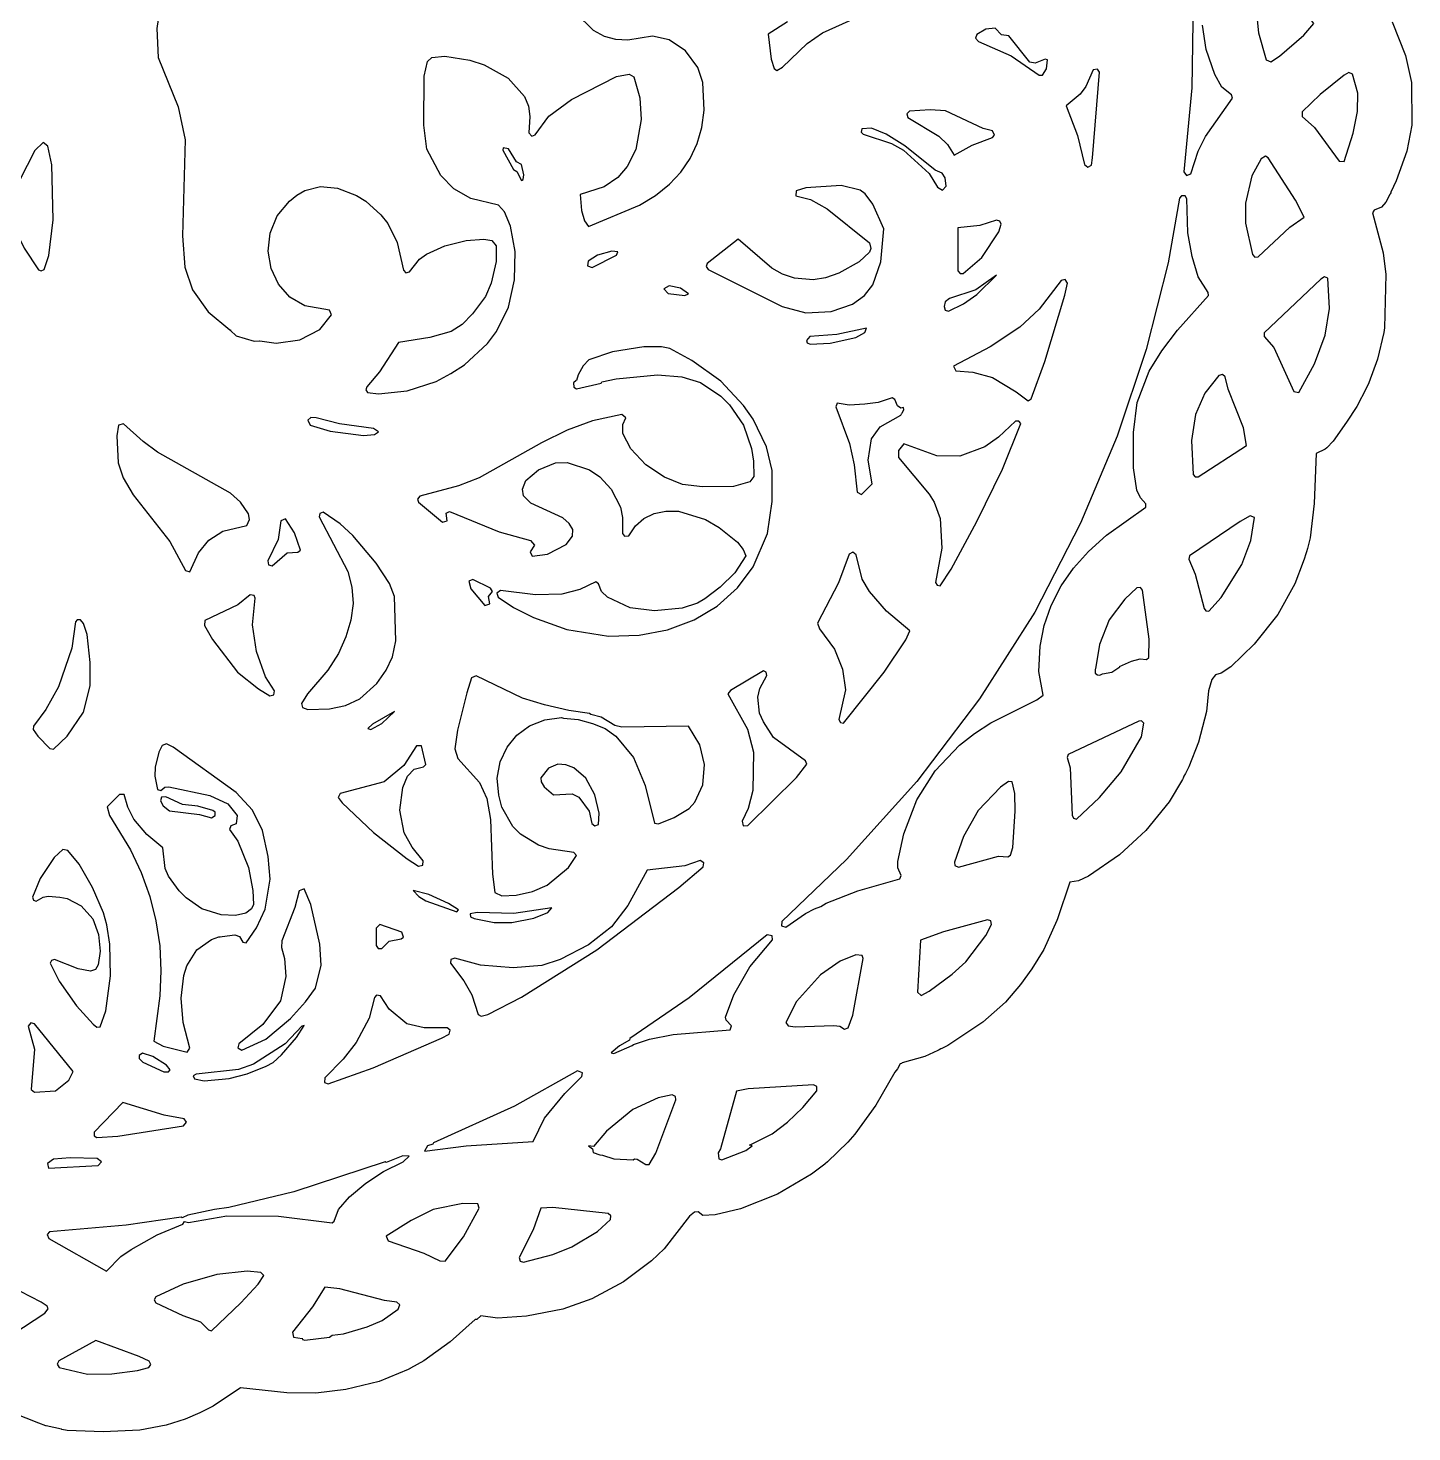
# Model space of a CAD drawing. Header units: millimetres. Extents: x 0 to 300, y 0 to 299.
# Drawn here: x 153.7 to 300.2, y 0.4 to 149.1 of the extents above; entities that cross this region are included whole.
import ezdxf

# ---------------------------------------------------------------- set-up
doc = ezdxf.new("R2010")
doc.units = ezdxf.units.MM
doc.layers.add('CUT', color=7, linetype='CONTINUOUS')

msp = doc.modelspace()

# ---------------------------------------------------------------- linework, layer by layer
at = {"layer": 'CUT'}
for points in [[(289.8295, 149.5973), (288.8952, 150.8856), (285.3383, 153.9514), (284.9803, 153.7702), (284.3318, 152.2738), (283.8539, 150.0037), (283.973, 148.6357), (284.8099, 145.7777), (285.2771, 145.5583), (286.2214, 146.1633), (288.7719, 148.3794)], [(261.6355, 145.7647), (261.3936, 145.8251), (260.3356, 145.4019), (259.7612, 145.5228), (257.5545, 148.304), (256.7685, 148.3947), (256.1034, 149.1202), (255.1058, 148.9993), (254.1385, 148.4551), (254.0176, 148.0621), (254.3199, 147.6994), (257.7963, 146.1879), (260.7588, 144.1323), (261.1216, 144.1323), (261.5448, 144.8276)], [(265.1054, 142.1111), (263.6222, 140.8862), (264.8, 137.7507), (265.556, 134.679), (265.8978, 134.4043), (266.2789, 134.621), (266.4162, 135.3736), (267.1449, 144.4505), (266.9177, 144.7855), (266.4864, 144.7132), (265.6977, 142.93)], [(293.0639, 135.0074), (293.9931, 138.0017), (294.4638, 140.2893), (294.4929, 142.2403), (293.943, 144.2331), (293.5646, 144.4083), (293.0467, 144.1513), (290.5304, 142.1072), (288.616, 140.2509), (288.6113, 139.7612), (289.8984, 138.5971), (292.5209, 135.0443)], [(251.05, 136.7804), (251.7348, 135.6522), (253.6738, 136.7424), (255.8211, 137.5296), (256.033, 137.7899), (255.8151, 138.2372), (254.8287, 138.5039), (250.8321, 140.3487), (249.2226, 140.4761), (247.0104, 140.3261), (246.7259, 140.0469), (246.8353, 139.6636), (250.1122, 137.6637)], [(250.4807, 133.7635), (249.725, 134.0658), (246.5206, 136.6655), (244.5557, 137.8747), (242.9837, 138.5095), (241.9559, 138.4491), (241.8954, 138.1166), (242.1071, 137.9049), (245.13, 136.9074), (246.3997, 136.2121), (249.0901, 133.7332), (249.997, 132.2822), (250.5109, 131.9497), (250.9039, 132.3729), (250.8132, 133.2798)], [(156.317, 128.8285), (156.1687, 134.6567), (155.7416, 136.6032), (155.2581, 137.0184), (154.3929, 136.1655), (152.7525, 132.9687), (152.2633, 131.5089), (152.143, 129.8857), (152.2321, 128.4438), (152.527, 127.3246), (153.2681, 125.818), (154.7872, 123.5213), (155.0649, 123.4194), (155.3589, 123.5706), (155.8615, 125.0533)], [(205.922, 134.6704), (205.4081, 134.9727), (204.5617, 136.333), (203.9873, 136.4539), (203.9571, 136.2121), (205.0756, 134.1565), (205.4384, 133.9448), (205.922, 132.9775), (206.1034, 133.0984), (206.1639, 133.5821)], [(288.8304, 129.0867), (287.9021, 130.9105), (285.0132, 135.3855), (284.7367, 135.5645), (284.2622, 135.2667), (283.2743, 133.4666), (282.6162, 130.5635), (282.6166, 128.4684), (283.3394, 125.1418), (283.584, 124.8582), (283.9548, 124.9115), (287.2965, 128.0376)], [(236.0357, 118.9776), (238.7306, 119.1007), (240.9982, 119.8748), (242.2636, 120.7978), (243.151, 121.9384), (243.9886, 124.3827), (244.3054, 127.8578), (243.1541, 130.4697), (242.3286, 131.5767), (241.789, 131.9635), (239.7775, 132.435), (236.0433, 132.1891), (235.0268, 131.8926), (234.9766, 131.3412), (236.5253, 130.9677), (238.3105, 129.9865), (242.7971, 126.3799), (242.9216, 125.7628), (242.7743, 125.3793), (241.6724, 124.356), (239.5487, 123.1806), (238.1281, 122.6748), (236.8076, 122.4591), (234.8274, 122.6416), (233.5752, 123.0575), (232.4425, 123.7006), (228.8697, 126.7734), (225.5993, 124.1735), (225.4827, 123.8631), (225.6791, 123.5548), (233.5206, 119.6252)], [(236.9484, 55.8365), (237.6331, 56.073), (238.192, 56.4337), (241.5527, 57.7218), (245.9974, 59.0019), (246.1289, 59.3583), (245.7748, 60.1575), (245.7705, 60.8625), (246.4136, 63.7923), (247.7929, 67.3686), (249.7246, 70.4571), (252.3238, 73.1771), (253.9084, 74.4207), (255.6181, 75.5484), (260.5181, 77.9537), (261.1831, 78.459), (260.7011, 80.9588), (260.8508, 83.6443), (261.2755, 85.8455), (262.007, 87.9609), (263.0724, 90.0303), (264.3895, 91.9238), (265.9766, 93.6906), (267.87, 95.3974), (272.0657, 98.3949), (272.064, 98.7331), (271.4964, 99.368), (271.1037, 100.1929), (270.7375, 102.5426), (270.7372, 106.3053), (271.141, 109.4686), (272.4162, 112.7772), (273.7309, 114.9514), (275.4075, 117.1173), (278.6915, 120.8014), (278.6546, 121.1274), (277.5941, 122.7788), (276.9699, 124.9456), (276.5107, 127.4297), (276.393, 131.0298), (276.2085, 131.3451), (275.8441, 131.3694), (275.6278, 131.1185), (274.4129, 124.2733), (272.0887, 115.0975), (269.0013, 105.8921), (265.144, 96.6897), (260.2847, 87.2426), (254.422, 78.068), (247.781, 69.314), (240.364, 61.0473), (233.4892, 54.5029), (233.4539, 54.0408), (233.9214, 53.8828), (235.9976, 55.3543)], [(256.4841, 127.5315), (256.7313, 128.3561), (256.5924, 128.6904), (256.2386, 128.7665), (254.4869, 128.2077), (252.1396, 127.9695), (252.1442, 123.4233), (252.3691, 123.1332), (252.702, 123.1397), (254.6853, 124.8145)], [(213.9632, 125.0573), (212.9958, 124.4527), (212.9051, 123.9388), (213.419, 123.7574), (215.9886, 125.0875), (216.1397, 125.4201), (215.5049, 125.5107)], [(251.2667, 120.4926), (250.8132, 120.1299), (250.6923, 119.6462), (250.8132, 119.2532), (251.1457, 119.1323), (252.7479, 119.9182), (254.1687, 120.9158), (256.2243, 122.9714), (254.0478, 121.3995)], [(263.46, 120.8273), (263.7682, 122.1138), (263.5045, 122.4997), (263.0836, 122.3858), (260.7679, 119.3593), (258.7234, 117.4349), (255.5658, 115.3487), (251.6739, 113.3218), (251.9311, 112.8297), (253.7428, 112.6841), (255.8191, 112.1178), (258.3012, 110.6039), (259.5923, 109.6251), (259.8976, 109.8383), (261.3433, 113.8113)], [(288.2484, 110.5168), (289.9149, 113.5544), (291.0303, 116.6005), (291.5048, 119.4295), (291.3179, 122.6299), (290.9725, 122.7766), (290.5754, 122.5305), (284.5956, 116.8612), (284.5784, 116.4524), (285.5971, 115.2951), (287.7161, 110.6429)], [(221.0067, 121.5204), (221.4601, 121.0065), (223.2135, 120.7949), (223.6065, 120.9763), (222.76, 121.5809), (221.5811, 121.8227)], [(239.3259, 116.6534), (236.4541, 116.4418), (236.1216, 116.0488), (236.182, 115.7768), (236.4843, 115.6558), (238.6004, 115.7465), (241.3211, 116.3511), (242.2884, 116.8953), (242.4698, 117.3487)], [(198.0615, 96.9266), (197.9488, 97.7464), (198.289, 97.9258), (203.5765, 95.7501), (206.8933, 94.8635), (207.3089, 94.3399), (206.8503, 93.6493), (207.0721, 93.2059), (208.6809, 93.3919), (210.6734, 94.4369), (211.3383, 95.2998), (211.3651, 96.0181), (210.9732, 96.6439), (210.2885, 97.2348), (206.9261, 98.8162), (206.1421, 99.5762), (206.0184, 100.2773), (206.3911, 101.2135), (207.7353, 102.3449), (209.5161, 103.0689), (210.7716, 103.1047), (213.1426, 102.318), (214.2191, 101.6082), (215.4319, 100.3023), (216.4007, 98.3648), (216.6222, 97.2739), (216.6391, 95.6011), (216.8498, 95.2979), (217.2816, 95.3504), (217.9827, 96.3923), (218.8889, 97.1741), (219.9705, 97.7033), (221.2298, 97.9684), (222.5438, 97.9398), (225.4204, 97.0721), (226.8558, 96.2277), (228.7892, 94.6562), (229.4052, 93.8841), (229.6798, 93.2076), (228.5203, 91.4361), (226.9675, 89.9136), (225.3348, 88.6741), (224.5752, 88.2179), (222.9427, 87.6972), (220.0261, 87.393), (217.4492, 87.7313), (215.0383, 88.8312), (214.4089, 89.43), (214.0972, 90.2623), (213.7904, 90.4521), (212.1203, 89.669), (210.1872, 89.1759), (207.4085, 89.0869), (203.6843, 89.5428), (203.309, 89.2643), (203.4391, 88.8483), (205.0667, 87.751), (207.1962, 86.7025), (210.71, 85.4215), (215.123, 84.7308), (218.3844, 84.8206), (221.4033, 85.3887), (224.2098, 86.4339), (226.6541, 87.8948), (228.7939, 89.8309), (230.4675, 92.0657), (231.9824, 95.5864), (232.4654, 98.9777), (232.4677, 102.2785), (231.8635, 104.7553), (230.4501, 107.6991), (229.4415, 109.1652), (227.0211, 111.7332), (223.955, 113.9317), (221.6309, 115.1711), (220.7586, 115.3571), (218.8879, 115.3565), (215.5627, 114.8187), (213.0728, 113.9891), (212.461, 113.354), (211.9164, 112.3915), (211.7553, 111.7937), (211.7262, 111.7864), (211.4239, 111.5446), (211.4843, 111.0912), (211.7564, 110.9098), (214.3561, 111.5144), (214.4392, 111.6556), (215.9367, 111.9652), (220.3239, 112.3889), (222.8986, 112.1724), (224.8709, 111.5995), (227.0279, 110.1432), (227.9528, 109.2133), (229.428, 107.0489), (230.3034, 104.604), (230.4962, 103.2519), (230.5218, 101.6434), (230.0957, 101.0502), (228.3955, 100.5731), (225.0796, 100.5427), (222.9644, 100.7953), (221.074, 101.5434), (219.1015, 102.8786), (217.4962, 104.5522), (216.6633, 106.1687), (216.6568, 107.1278), (216.9759, 107.8532), (216.5671, 108.211), (213.4611, 107.5073), (210.7617, 106.5191), (208.0612, 105.2), (201.4594, 101.4922), (199.2638, 100.6399), (195.1415, 99.5283), (194.9243, 99.2356), (195.0173, 98.9184), (197.5592, 96.7767)], [(282.3809, 106.7749), (280.7609, 110.8831), (280.4545, 112.1977), (280.1805, 112.4442), (279.7965, 112.3251), (278.3062, 110.4587), (277.2946, 108.1875), (276.8999, 105.4435), (277.0514, 101.837), (277.268, 101.579), (277.6048, 101.586), (282.708, 104.9128)], [(241.1673, 102.8601), (241.4806, 99.9698), (241.9337, 99.7129), (243.0697, 100.859), (242.6528, 103.3616), (243.0121, 105.6017), (243.9021, 106.8826), (246.0974, 108.1286), (246.1855, 108.2729), (246.2126, 108.2891), (246.2418, 108.3649), (246.4299, 108.6728), (246.3694, 108.9448), (246.0896, 108.8632), (245.7489, 109.1196), (245.4589, 109.7941), (245.1973, 109.9515), (243.7137, 109.4703), (242.2739, 109.2795), (240.6255, 109.1903), (239.3664, 109.4007), (239.226, 109.0193), (240.6818, 105.1111)], [(163.7211, 101.469), (164.8069, 99.6857), (168.6749, 94.7285), (170.3432, 91.6689), (170.8143, 91.5398), (171.719, 93.5382), (172.8144, 94.8763), (174.2811, 95.8369), (176.8514, 96.4453), (177.1322, 97.0663), (176.9978, 97.6638), (176.1578, 98.8967), (175.1022, 99.8662), (167.3674, 104.1967), (165.841, 105.3187), (163.7633, 107.2164), (163.2313, 107.0739), (163.0547, 105.9271), (163.1996, 103.0814)], [(190.263, 106.7078), (186.6355, 107.2217), (184.1869, 107.8566), (183.6125, 107.8868), (183.28, 107.5845), (183.552, 107.0706), (185.6681, 106.4358), (189.205, 105.9823), (190.3537, 106.073), (190.7769, 106.3753)], [(249.6491, 98.8931), (250.2842, 97.1702), (250.4489, 94.0371), (249.785, 90.4153), (249.9405, 90.1176), (250.2697, 90.0512), (251.4498, 91.823), (254.1341, 96.8605), (256.853, 102.4194), (258.8166, 107.2481), (258.6075, 107.5009), (258.2459, 107.4875), (256.4576, 105.7978), (255.0153, 104.7526), (252.3664, 103.7771), (249.9018, 103.8174), (246.4286, 105.0752), (245.8519, 104.3907), (245.8643, 103.6568), (249.0895, 99.7715)], [(182.2471, 93.5954), (182.5355, 93.8157), (181.8861, 95.6641), (180.9421, 97.149), (180.4359, 96.9357), (180.1602, 94.9644), (179.0711, 92.703), (179.1454, 92.2742), (179.5342, 92.1688), (181.0926, 93.5294)], [(187.2959, 77.3529), (188.7977, 78.0622), (190.6048, 79.7155), (191.5866, 81.108), (192.2788, 82.5291), (192.6216, 84.2225), (192.4768, 88.8986), (191.9464, 90.2944), (190.5399, 92.4453), (188.0658, 95.3667), (186.7049, 96.6067), (184.9143, 97.8357), (184.5676, 97.7015), (184.4909, 97.3378), (187.526, 91.5476), (187.9607, 89.9044), (188.0822, 88.1722), (187.8626, 86.4175), (187.3356, 84.6328), (186.5476, 82.8772), (185.4002, 81.1127), (183.2471, 78.5911), (182.623, 77.5698), (182.7262, 77.152), (183.2809, 76.9616), (185.6023, 77.0185)], [(278.4153, 87.3907), (278.714, 87.3596), (280.0376, 88.8), (282.2206, 92.3036), (283.1733, 94.8434), (283.5503, 97.2807), (283.1073, 97.4457), (282.0325, 96.857), (276.6768, 93.215), (276.605, 92.8546), (277.2873, 91.2786), (278.2136, 87.6555)], [(240.2593, 79.0471), (239.5373, 75.8731), (239.6958, 75.5771), (240.0255, 75.514), (244.3209, 80.8882), (246.6367, 84.3162), (247.0418, 85.2801), (244.5959, 87.3564), (242.7764, 89.4546), (241.9998, 90.7668), (241.3607, 93.3348), (241.0279, 93.6093), (240.6458, 93.4093), (239.5139, 90.3505), (237.2839, 86.0967), (237.5046, 85.4882), (239.0636, 83.3368), (239.9236, 81.211)], [(200.3342, 90.5289), (200.5741, 89.7312), (202.0322, 87.9743), (202.5614, 88.1383), (202.448, 88.9131), (202.8499, 89.4539), (202.6549, 89.8124), (200.789, 90.7122)], [(266.9751, 80.6336), (267.1645, 80.5926), (267.4504, 80.7175), (268.4372, 80.8916), (269.3138, 81.466), (269.2454, 81.502), (270.5213, 82.0596), (271.4648, 82.3085), (272.1171, 82.2504), (272.38, 82.452), (272.3994, 84.3802), (271.6962, 89.592), (271.4995, 89.8591), (271.1008, 89.8431), (269.811, 88.6484), (268.1597, 86.4271), (267.1345, 83.8202), (266.7322, 81.24), (266.6838, 81.1939), (266.6838, 80.801), (266.8211, 80.6833), (266.8313, 80.6648), (266.8465, 80.6615), (266.8954, 80.6196)], [(178.0591, 79.1235), (179.27, 78.407), (179.7012, 78.4924), (179.779, 78.925), (178.8215, 80.423), (177.8421, 83.0987), (177.4491, 85.9096), (177.735, 88.7314), (177.6192, 89.0117), (177.1865, 89.0906), (175.8773, 88.0497), (172.3737, 86.3726), (172.3533, 85.8376), (173.2044, 84.3675), (175.8621, 80.8999)], [(156.3489, 72.73), (157.7943, 74.1138), (159.5484, 76.6807), (160.2437, 79.4662), (160.2468, 81.9355), (159.9148, 84.882), (159.5251, 86.0579), (159.2065, 86.4579), (158.8716, 86.4524), (158.6748, 86.2262), (158.2994, 83.4297), (156.8737, 79.3647), (155.5292, 76.9467), (154.2394, 75.177), (154.203, 74.8204), (154.6996, 74.1259), (155.9675, 72.811)], [(219.025, 68.9091), (219.9958, 64.9218), (220.4335, 64.8473), (222.1088, 65.4899), (223.6721, 66.4512), (224.2877, 67.142), (225.1239, 68.9717), (225.2974, 71.1091), (224.8314, 73.1902), (223.606, 75.1907), (216.5633, 75.0614), (215.7994, 75.2653), (214.3808, 76.1377), (213.2865, 76.4104), (213.1167, 76.5083), (210.9397, 76.8535), (208.3497, 77.4231), (206.0478, 78.1606), (201.1115, 80.4969), (200.6455, 80.3105), (200.1431, 78.7008), (199.1466, 74.7504), (198.8606, 72.7713), (199.1922, 71.7697), (201.4696, 69.2208), (202.2592, 67.5094), (202.6556, 65.3002), (202.8665, 59.5127), (203.1067, 57.5627), (203.8537, 57.2215), (205.3736, 57.2842), (207.0906, 57.6721), (208.6527, 58.3278), (210.9155, 60.2162), (211.7534, 61.4875), (211.462, 61.8098), (208.8667, 62.1869), (207.7157, 62.5602), (205.8059, 63.7273), (205.0034, 64.5566), (203.8601, 66.5892), (203.5089, 67.8561), (203.3545, 69.6772), (203.6642, 71.3942), (204.4053, 72.9607), (205.4455, 74.2116), (206.7786, 75.2051), (208.385, 75.8664), (210.1646, 76.1109), (210.3658, 76.0247), (211.9378, 75.8735), (213.4557, 75.4725), (214.8012, 74.9182), (215.9232, 74.114), (217.8009, 71.8698)], [(236.1519, 71.1475), (236.0095, 71.5181), (232.632, 73.9884), (231.5425, 75.6458), (231.1378, 76.565), (230.9539, 78.251), (231.159, 79.1753), (231.9078, 80.5645), (231.8338, 80.8904), (231.5729, 81.0367), (228.0786, 78.9631), (227.7863, 78.5901), (229.8701, 74.8802), (230.4975, 72.4313), (230.4365, 68.3625), (229.9474, 66.4525), (229.2945, 65.1119), (229.4155, 64.6264), (229.9148, 64.6597), (235.0527, 69.7509)], [(189.6584, 74.9364), (189.9607, 74.8155), (191.1397, 75.4805), (192.4698, 76.7502), (190.1421, 75.3898)], [(264.3948, 65.4375), (264.7138, 65.3357), (267.1595, 67.6372), (269.4256, 70.3285), (271.5802, 74.0413), (271.8458, 75.4943), (271.6095, 75.7283), (271.3124, 75.7131), (263.8321, 72.1643), (263.7183, 71.8794), (264.0524, 70.7708), (264.2586, 65.7433)], [(166.5575, 57.1419), (167.1947, 54.5567), (167.6196, 51.8999), (167.7396, 49.2527), (167.6154, 46.5994), (166.97, 41.8278), (167.981, 41.2812), (170.5283, 40.651), (170.7938, 41.0831), (170.1069, 43.7818), (169.8908, 46.3753), (170.1625, 48.7782), (170.4704, 49.8067), (171.5504, 51.4717), (173.099, 52.5915), (173.8602, 52.8541), (173.9455, 52.865), (174.0186, 52.8743), (174.238, 52.9023), (175.5783, 53.0734), (176.0466, 52.8942), (176.4241, 52.3135), (176.7773, 52.2216), (177.8747, 53.8322), (178.7622, 55.7956), (179.2894, 58.9604), (179.1103, 61.3721), (178.493, 64.1118), (177.4219, 66.2918), (175.6898, 68.17), (169.0211, 72.9631), (168.319, 73.3174), (167.8807, 73.1417), (167.505, 72.4379), (167.1394, 70.83), (167.1082, 69.8698), (167.3636, 68.4791), (167.7105, 68.3714), (168.1603, 68.714), (168.5713, 68.7638), (172.928, 67.8465), (174.818, 66.944), (175.7989, 65.7268), (175.693, 64.8266), (175.1284, 64.6067), (174.9942, 64.226), (175.8863, 62.9861), (177.0057, 60.2028), (177.4719, 57.767), (177.534, 56.2963), (177.3385, 55.8233), (176.7404, 55.3853), (175.618, 55.1384), (174.1237, 55.2055), (172.0664, 55.8393), (170.4037, 56.9881), (169.657, 57.7338), (168.5382, 59.2761), (168.1888, 60.0894), (167.9304, 62.2896), (166.2566, 63.7002), (164.8598, 65.3395), (164.2152, 66.593), (163.8359, 67.9314), (163.346, 67.9566), (162.0291, 66.6225), (162.2967, 65.7099), (164.5301, 62.086), (165.6608, 59.6774)], [(193.831, 61.1113), (195.0024, 60.357), (195.4599, 60.4714), (195.4939, 60.91), (194.3332, 62.3477), (193.4848, 63.8839), (193.0462, 66.2752), (193.3506, 68.6829), (193.8523, 69.8883), (194.5602, 70.6366), (195.5538, 70.8776), (195.7843, 71.1175), (195.348, 73.1049), (194.8206, 73.0907), (193.453, 71.03), (191.3783, 69.2907), (186.7342, 68.0652), (186.5109, 67.6293), (186.9335, 67.0472), (190.2555, 63.905)], [(213.7047, 67.9085), (212.738, 69.6657), (211.4731, 70.7703), (210.6223, 71.0949), (209.7721, 71.1493), (208.773, 70.7187), (207.9745, 69.6911), (207.9923, 69.2872), (208.3092, 68.7701), (209.3193, 67.9237), (211.2921, 68.0108), (211.9928, 67.6452), (213.0819, 66.1929), (213.3778, 64.8866), (213.7103, 64.6121), (214.0725, 64.7792), (214.1688, 65.9525)], [(257.4408, 61.3382), (257.7332, 61.5077), (257.9534, 62.3274), (258.2211, 66.1855), (258.189, 68.0448), (257.8906, 69.2685), (257.4961, 69.3037), (256.6453, 68.7147), (254.3012, 66.2476), (252.7404, 63.5085), (251.7974, 60.7721), (251.8387, 60.413), (252.1947, 60.2435), (256.4328, 61.4124)], [(168.6482, 66.2099), (171.8308, 65.8317), (173.0961, 65.4839), (173.4892, 65.7276), (173.4698, 66.0589), (173.224, 66.2587), (171.6439, 66.7099), (170.0301, 66.8782), (168.2414, 67.6976), (167.8104, 67.6447), (167.6851, 67.2629), (167.9733, 66.7457)], [(155.7979, 57.1571), (157.0381, 57.0674), (157.815, 56.9431), (159.2722, 56.1641), (160.518, 54.7553), (161.1081, 53.121), (161.3003, 51.3491), (161.0859, 49.8951), (160.7919, 49.4013), (160.2628, 49.2436), (158.975, 49.4933), (156.4541, 50.4617), (156.1311, 50.3742), (155.9948, 50.0685), (156.97, 48.1554), (158.7875, 45.5503), (160.5527, 43.6106), (160.9529, 43.3081), (161.2853, 43.3263), (161.8878, 45.0135), (162.3922, 48.728), (162.3341, 52.1055), (162.0085, 54.1321), (161.6407, 55.4189), (160.4752, 58.1045), (159.0905, 60.5679), (157.8805, 62.0278), (157.3336, 62.1268), (156.4325, 61.2702), (154.9639, 59.0365), (154.1228, 57.0784), (154.2355, 56.7599), (154.5159, 56.6464), (155.265, 57.0818)], [(200.6613, 46.7185), (201.33, 44.6438), (201.6591, 44.4632), (202.3679, 44.6429), (205.9127, 46.4635), (213.9117, 51.5051), (222.5906, 58.0746), (225.1607, 60.2876), (225.2366, 60.7121), (224.837, 60.9448), (223.2362, 60.3984), (219.2268, 59.9154), (217.1969, 56.1773), (215.4539, 53.9121), (213.0258, 52.0015), (210.0125, 50.4638), (208.0649, 49.8185), (205.0375, 49.5754), (201.5878, 49.8514), (198.856, 50.6222), (198.4457, 50.4802), (198.403, 50.0807), (199.8048, 48.215)], [(181.4469, 44.2289), (183.0659, 45.9691), (184.1011, 47.4308), (184.6994, 49.8649), (184.5845, 52.0727), (183.6244, 56.2794), (182.9032, 57.9426), (182.3881, 57.7455), (181.9313, 55.9591), (180.5463, 52.4583), (180.4924, 51.7451), (180.8286, 50.5646), (180.9809, 48.6756), (180.4165, 46.0988), (178.5126, 43.573), (175.9923, 41.5473), (175.8744, 41.0965), (176.3107, 40.8601), (178.8572, 42.0221)], [(196.1276, 57.3427), (194.465, 57.7659), (195.0393, 57.1311), (195.7951, 56.6776), (199.0901, 55.4987), (199.2413, 55.7103), (198.1832, 56.4055)], [(209.1264, 55.9521), (205.1058, 55.3475), (201.2364, 55.4382), (200.4807, 55.287), (200.5412, 54.9847), (200.9039, 54.8034), (203.02, 54.3802), (204.8942, 54.3802), (207.2219, 54.8336), (208.7032, 55.4382)], [(191.1489, 51.6453), (191.893, 52.4217), (193.1972, 52.6426), (193.4294, 52.8379), (193.2498, 53.3673), (190.9237, 54.169), (190.5204, 53.7978), (190.5425, 51.9449), (190.7418, 51.6286)], [(252.9811, 50.2253), (255.11, 53.0116), (255.7089, 54.1628), (255.6188, 54.5577), (255.2644, 54.669), (250.6321, 53.393), (248.1891, 52.5078), (247.8509, 46.9947), (248.2682, 46.6435), (249.1143, 47.1011), (251.5481, 48.9128)], [(215.7165, 40.5047), (217.6512, 41.3511), (217.8023, 41.4573), (219.4803, 42.0097), (221.9977, 42.5253), (228.0253, 43.0122), (228.1666, 43.4496), (227.5853, 44.0293), (227.5411, 44.3517), (228.4, 46.7209), (230.1212, 49.6721), (232.4988, 52.5541), (232.4899, 52.9827), (231.9536, 53.0871), (223.6844, 46.3925), (217.412, 42.1091), (217.3633, 41.9142), (216.2909, 41.3209), (215.4142, 40.5954)], [(239.6408, 43.3914), (240.1298, 43.094), (240.5113, 43.2324), (241.0303, 44.5671), (242.1103, 50.5797), (242.0093, 50.8921), (241.3388, 50.9621), (239.6839, 50.3026), (237.5832, 48.835), (235.0405, 45.9979), (233.9295, 43.7969), (234.156, 43.4523), (234.9039, 43.3162), (239.0148, 43.4656)], [(197.466, 42.1192), (198.2825, 42.5571), (198.3724, 42.9835), (198.0494, 43.2251), (195.6308, 43.2311), (193.7873, 43.6631), (191.9044, 45.1867), (190.994, 46.6176), (190.5769, 46.7036), (190.3458, 46.4547), (189.787, 44.2518), (188.4206, 41.6709), (187.0438, 39.9231), (185.0896, 37.9219), (185.0534, 37.4521), (185.4583, 37.2808), (190.2115, 39.0054)], [(154.0074, 36.6991), (154.3424, 36.424), (156.5828, 36.5669), (157.9844, 37.6661), (158.454, 38.5985), (154.3629, 43.6396), (153.9428, 43.7493), (153.6816, 43.4025), (154.3485, 40.9745)], [(178.8967, 39.1746), (179.6222, 39.5373), (180.4988, 40.3536), (182.101, 42.1976), (182.9172, 43.4672), (182.6754, 43.4068), (180.8918, 41.5325), (177.5363, 39.3862), (175.9644, 38.8118), (171.4601, 38.3282), (171.1578, 38.1468), (171.2788, 37.8143), (172.3066, 37.6026), (174.9668, 37.8747), (176.8713, 38.3584)], [(168.3162, 39.2653), (166.8954, 40.1722), (165.7769, 40.5349), (165.4444, 40.2931), (165.4444, 39.9908), (165.8072, 39.5978), (168.0442, 38.57), (168.5279, 38.57), (168.7092, 38.7816)], [(200.0682, 30.7192), (207.1478, 31.1732), (208.3615, 33.6578), (210.5049, 36.2839), (212.3303, 38.0689), (212.3748, 38.4648), (211.8629, 38.6616), (205.1892, 34.9309), (196.6125, 31.0466), (196.5508, 30.917), (195.9765, 30.7103), (195.6439, 30.1661)], [(237.192, 36.57), (237.2001, 37.0053), (236.8381, 37.1821), (229.9471, 36.759), (228.6819, 36.509), (226.9991, 30.4077), (226.7503, 29.9847), (226.8108, 29.3499), (227.1433, 29.2592), (229.6826, 30.2266), (230.3477, 30.7405), (230.0853, 30.793), (232.4824, 31.9837), (234.1048, 33.2228), (235.7161, 34.7735)], [(215.7165, 29.3499), (217.7419, 29.229), (217.9019, 29.3446), (218.1812, 29.3124), (219.093, 28.7337), (219.4579, 28.757), (220.156, 29.936), (222.2694, 35.6141), (222.2395, 35.953), (221.8768, 36.1417), (220.4149, 35.8231), (217.7181, 34.5625), (214.9358, 32.2916), (213.5584, 30.6407), (213.026, 30.7103), (213.4454, 30.4107), (213.534, 30.0245), (214.2133, 29.7695), (214.5082, 29.7355)], [(170.12, 32.8322), (170.4373, 33.2407), (170.1804, 33.5824), (168.0737, 33.9857), (163.703, 35.3096), (160.677, 32.1721), (160.6662, 31.7983), (160.9362, 31.5931), (163.1729, 31.7342)], [(186.5421, 23.98), (187.7163, 25.3162), (189.4506, 26.7734), (191.3033, 28.0043), (193.3767, 29.0174), (194.0418, 29.622), (193.3465, 29.6522), (191.5967, 28.9742), (191.4937, 29.0364), (181.8049, 25.8557), (174.916, 24.1956), (173.3948, 23.969), (170.5835, 23.3947), (169.9789, 23.0924), (169.9761, 23.0862), (169.8822, 23.1711), (164.0668, 22.3386), (155.9509, 21.6276), (155.6774, 21.3257), (155.8539, 20.9226), (161.9628, 17.4479), (163.4821, 19.0092), (164.5983, 19.7577), (167.3293, 21.2914), (170.0716, 22.4314), (170.2411, 22.721), (170.6742, 22.6087), (174.7307, 23.2962), (180.2047, 23.272), (185.8597, 22.5634), (186.0905, 22.753)], [(158.1288, 29.4708), (156.3755, 29.3197), (155.7407, 28.8662), (155.8314, 28.3523), (161.0913, 28.6546), (161.4541, 29.0174), (160.9704, 29.3802)], [(201.2961, 24.5877), (199.7249, 24.6335), (196.5716, 23.9749), (194.229, 22.815), (191.5885, 21.1671), (191.7958, 20.6508), (195.5761, 19.3554), (197.2798, 18.5337), (197.84, 18.5194), (199.7807, 21.0766), (201.4299, 24.1346)], [(211.2641, 20.0136), (213.9608, 21.6606), (215.3377, 22.9169), (215.3864, 23.3186), (215.0911, 23.5432), (209.2429, 24.1814), (207.9907, 24.1068), (207.1775, 21.8409), (205.6809, 18.9067), (205.7758, 18.5088), (206.136, 18.4041), (209.2539, 19.2061)], [(171.9247, 12.0906), (172.7599, 11.2338), (173.0794, 11.1431), (176.2077, 14.1104), (178.051, 16.0757), (178.6297, 17.0073), (178.3247, 17.3105), (176.8877, 17.4399), (173.6404, 17.111), (170.092, 16.067), (167.1899, 14.7486), (167.0177, 14.4306), (167.2122, 14.0875), (170.0549, 12.7381)], [(150.9254, 10.0387), (155.4289, 13.01), (155.794, 13.4652), (155.6865, 13.7473), (155.0633, 14.1726), (152.8599, 15.305), (150.3198, 15.9562), (149.4481, 15.9253), (147.7844, 15.5115), (144.887, 13.9712), (144.7751, 13.6522), (144.9545, 13.3657), (149.8528, 10.4913)], [(182.7358, 10.2145), (182.9777, 10.154), (185.6077, 10.4563), (185.862, 10.6852), (187.0587, 10.8175), (189.5952, 11.5546), (191.1741, 12.2349), (192.8566, 13.436), (193.0376, 13.8902), (192.7393, 14.1684), (191.4145, 14.3353), (186.6688, 15.5674), (185.0969, 15.7508), (183.786, 13.6632), (181.6596, 10.9787), (181.7639, 10.4451), (182.69, 10.3347), (182.7011, 10.336)], [(162.5208, 6.5844), (165.2665, 6.9118), (166.4397, 7.2428), (166.6697, 7.5713), (166.4885, 7.929), (165.4426, 8.4097), (160.8385, 10.1198), (156.9267, 7.9369), (156.7372, 7.582), (156.9623, 7.2484), (159.9439, 6.5249)]]:
    msp.add_lwpolyline(points, close=True, dxfattribs=at)
for points in [[(167.6982, 151.7058), (167.2888, 149.0988), (167.4588, 146.0114), (169.5787, 140.7957), (170.3072, 137.2735), (170.0377, 127.1373), (170.2521, 123.8039), (171.0827, 121.4178), (172.7497, 119.0786), (175.0316, 117.1752), (175.0877, 117.1494), (175.0877, 117.0766), (175.6923, 116.5325), (177.627, 115.9581), (178.1711, 115.9884), (178.197, 116.0143), (179.9546, 115.7465), (182.4583, 116.0992), (184.5504, 117.2008), (185.8045, 118.7602), (185.5783, 119.2643), (182.9659, 119.6912), (181.3843, 120.6111), (180.1835, 122.0148), (179.4194, 123.674), (179.1109, 125.4942), (179.3001, 127.4136), (180.0428, 129.2515), (181.3502, 130.7999), (182.1339, 131.4276), (182.9782, 131.9093), (184.6211, 132.3398), (186.4247, 132.1576), (188.4366, 131.3891), (189.4351, 130.8071), (191.0369, 129.3567), (191.7525, 128.4135), (192.7477, 126.423), (193.4258, 123.4738), (193.6854, 123.2142), (194.074, 123.3109), (195.1222, 124.6506), (195.8754, 125.1914), (197.8043, 126.0786), (200.068, 126.6218), (201.9248, 126.7788), (202.7969, 126.6266), (203.2538, 126.0445), (203.2569, 124.4152), (202.7287, 122.1009), (202.1056, 120.7071), (200.7348, 118.8491), (199.626, 117.7454), (198.4623, 116.9985), (196.2076, 116.3586), (192.9098, 115.8105), (190.8991, 112.7095), (189.5404, 111.1188), (189.4555, 110.7914), (189.6147, 110.5386), (190.7654, 110.3952), (193.8088, 110.6981), (196.8953, 111.6975), (198.4539, 112.5211), (199.8907, 113.4525), (202.331, 115.7215), (203.2806, 116.9746), (204.5346, 119.5703), (205.195, 122.4595), (205.2593, 125.4442), (204.7608, 128.141), (204.1346, 129.6702), (203.4772, 130.3647), (200.5499, 131.0806), (198.7609, 132.1023), (197.3653, 133.5086), (195.9005, 136.2897), (195.5853, 138.8336), (195.6153, 144.0462), (195.9593, 145.5919), (196.4413, 146.019), (197.7908, 146.1562), (200.4672, 145.7186), (201.9731, 145.2232), (204.509, 143.814), (206.2403, 141.8769), (206.666, 140.8403), (206.8233, 139.7621), (206.7022, 138.0146), (207.0341, 137.6886), (207.3795, 137.8164), (208.8115, 139.7905), (211.2331, 141.566), (216.0052, 143.9959), (217.3268, 144.251), (217.8362, 143.9712), (218.4608, 141.7298), (218.6166, 139.4326), (218.0388, 136.2609), (217.1115, 134.4508), (216.1353, 133.2862), (214.6652, 132.3246), (212.1367, 131.5084), (212.268, 129.8048), (212.5982, 128.7073), (213.0218, 128.1177), (218.4086, 130.3736), (220.1087, 131.3838), (221.609, 132.5789), (222.8057, 133.865), (223.7851, 135.3191), (224.5269, 136.8919), (225.0241, 138.5838), (225.2686, 140.4412), (225.1262, 143.3732), (224.6142, 144.9397), (223.3011, 146.7087), (221.5515, 147.8875), (219.8042, 148.2709), (217.1771, 147.8529), (215.9246, 147.916), (214.7322, 148.2502), (213.5506, 148.8731), (211.6629, 150.7304)], [(234.1067, 149.8026), (232.0414, 148.4832), (232.3695, 145.8302), (232.6769, 144.8552), (232.9734, 144.6446), (233.5612, 144.9823), (236.1847, 147.5106), (237.8072, 148.641), (245.9525, 152.3357)], [(277.0502, 152.1028), (276.9302, 142.8074), (276.0889, 133.8956), (276.3743, 133.5219), (276.8117, 133.6943), (277.6078, 136.0936), (278.3596, 137.6294), (281.2214, 141.7052), (281.122, 142.0544), (280.087, 142.8608), (279.3643, 144.2115), (278.4272, 146.8409), (278.0522, 149.4395)], [(298.1514, 149.8021), (299.5571, 146.2364), (300.2013, 143.3659), (300.2329, 138.8286), (299.6834, 136.0884), (298.5711, 132.9436), (298.0096, 131.7494), (297.982, 131.6908), (297.9308, 131.5819), (297.8932, 131.502), (297.4631, 130.691), (297.0168, 130.1557), (296.2362, 129.8441), (296.0674, 129.5595), (297.1734, 125.336), (297.4818, 123.0204), (297.32, 117.3597), (297.2661, 116.8647), (296.5925, 114.0603), (295.6645, 111.5575), (295.4193, 111.0318), (294.4121, 109.0586), (293.3026, 107.3817), (291.8974, 105.3548), (291.2129, 104.6747), (291.0557, 104.5296), (290.0902, 104.0556), (289.8971, 98.761), (289.4439, 95.1354), (289.1733, 93.9921), (289.0572, 93.6315), (288.9562, 93.3174), (288.8433, 92.9666), (288.7261, 92.6021), (287.8294, 90.2486), (286.0144, 87.0189), (283.5349, 83.8743), (283.5336, 83.873), (283.5326, 83.872), (283.5319, 83.8712), (283.5315, 83.8707), (281.0438, 81.4678), (280.044, 80.8014), (279.4287, 80.6289), (279.0244, 80.1284), (278.6869, 78.9254), (278.4635, 76.7209), (277.6119, 73.4717), (276.6038, 70.8798), (276.2481, 70.1834), (276.087, 69.868), (275.9919, 69.682), (275.9231, 69.5472), (274.5118, 67.1795), (272.0534, 64.1361), (271.137, 63.2643), (269.271, 61.5681), (265.9855, 59.2847), (264.9327, 58.8054), (263.9967, 58.6612), (262.7, 54.7654), (262.635, 54.602), (261.2506, 51.5386), (259.9746, 49.4896), (258.773, 47.8089), (257.2023, 45.9328), (254.7731, 43.8092), (251.0672, 41.3484), (250.4336, 41.0391), (250.3252, 40.9861), (250.1618, 40.9063), (250.026, 40.8401), (248.6415, 40.1841), (246.2305, 39.5211), (246.1782, 39.4533), (246.0332, 39.4159), (245.7455, 38.8929), (245.4687, 38.5342), (243.4569, 35.0318), (241.2408, 31.9568), (240.4715, 31.121), (238.342, 29.034), (238.0747, 28.8101), (238.0608, 28.7985), (238.0583, 28.7964), (238.0574, 28.7956), (236.6462, 27.7351), (233.0283, 25.6191), (229.121, 24.0442), (226.429, 23.4094), (225.1383, 23.3399), (224.64, 23.7318), (224.2633, 23.7109), (223.7308, 23.2723), (221.0512, 19.8188), (219.7123, 18.5412), (216.7184, 16.3033), (213.3662, 14.533), (210.2862, 13.4244), (206.4439, 12.6673), (203.3789, 12.4808), (201.6334, 12.7275), (201.1887, 12.3475), (201.0336, 12.3381), (198.3712, 9.9523), (195.5853, 7.9581), (194.1695, 7.1656), (194.1436, 7.1528), (194.0978, 7.1302), (194.0774, 7.1201), (193.9164, 7.0406), (190.8509, 5.7767), (187.3275, 4.9276), (184.1269, 4.5328), (181.0546, 4.564), (176.1537, 5.1079), (173.2733, 3.1624), (171.8403, 2.4611), (170.3174, 1.775), (168.2773, 1.1287), (165.5144, 0.6031), (161.6038, 0.4217), (157.8176, 0.5741), (157.2582, 0.696), (157.194, 0.71), (156.4083, 0.8812), (155.5731, 1.0632), (155.5484, 1.0689), (154.799, 1.3342), (150.5702, 2.9972)]]:
    msp.add_lwpolyline(points, dxfattribs=at)

doc.saveas('drawing.dxf')
